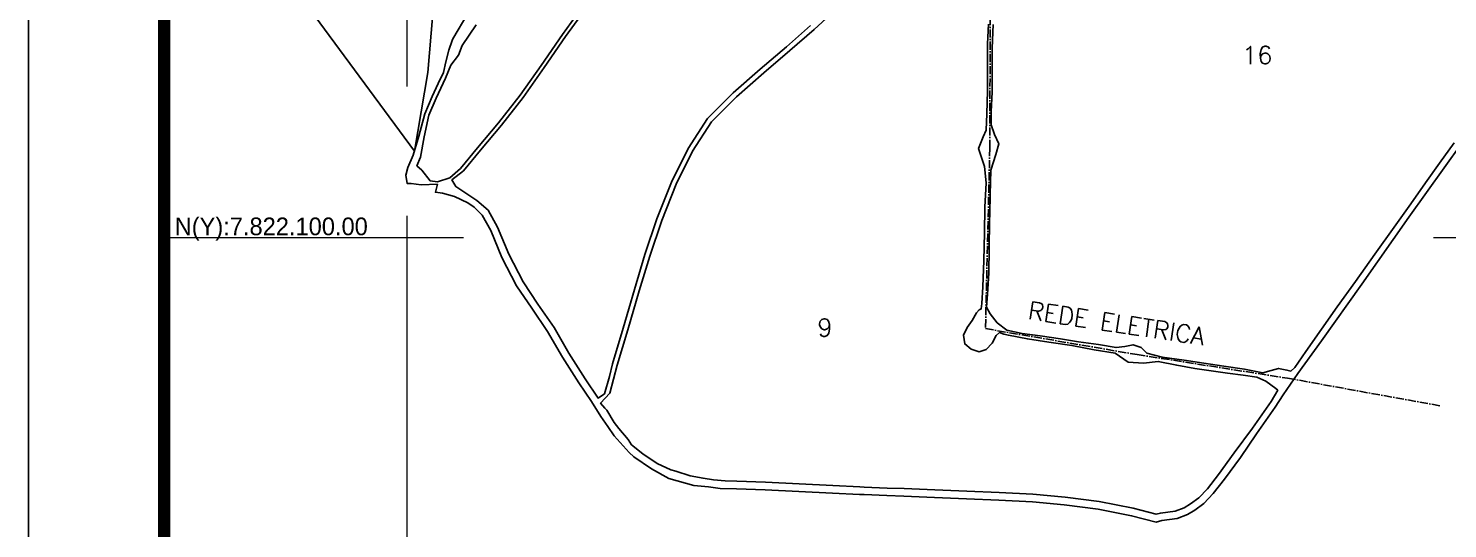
# Model space of a CAD drawing. Extents: x 725222 to 727322, y 7821032 to 7824002.
# Drawn here: x 725222 to 726265, y 7821886 to 7822254 of the extents above; entities that cross this region are included whole.
import ezdxf
from ezdxf.enums import TextEntityAlignment as Align

# ---------------------------------------------------------------- set-up
doc = ezdxf.new("R2010")
doc.units = 0
doc.header["$MEASUREMENT"] = 0
for name, pattern in [('CENTER2', [1.125, 0.75, -0.125, 0.125, -0.125]), ('CONTINUO', [0]), ('LIN0', [0])]:
    doc.linetypes.add(name, pattern=pattern)
for name, color, linetype, lineweight in [('0114001243', 1, 'Continuous', 25), ('MALHA', 8, 'Continuous', 9), ('TEXTO_DIVERSOS', 7, 'Continuous', 5)]:
    doc.layers.add(name, color=color, linetype=linetype, lineweight=lineweight)
for name, color, linetype in [('0114001243007', 5, 'Continuous'), ('0114001243008', 5, 'Continuous'), ('0114001243009', 5, 'Continuous'), ('0114001243016', 5, 'Continuous'), ('CERCA', 56, 'CONTINUO'), ('MARGEM', 7, 'CONTINUO'), ('REDE_DE_LUZ', 6, 'Continuous'), ('TEXTO_NUN_TAL', 7, 'Continuous')]:
    doc.layers.add(name, color=color, linetype=linetype)
doc.styles.add('Simplex', font='simplex.shx')

msp = doc.modelspace()

# ---------------------------------------------------------------- linework, layer by layer
at = {"layer": '0114001243'}
msp.add_lwpolyline([(725544.7, 7822264.7), (725533.8, 7822246), (725533.3, 7822244.7), (725530.9, 7822237.6), (725528.7, 7822229), (725527, 7822221.2), (725523, 7822213.1), (725518.5, 7822203.5), (725513.2, 7822190.8), (725508.8, 7822174.5), (725504.7, 7822160.6), (725500.7, 7822151.4), (725499.1, 7822145.7), (725500.3, 7822139.6), (725503.1, 7822139.7), (725510.4, 7822138.8), (725522.5, 7822139.1), (725521, 7822133.3), (725526.2, 7822132.6), (725535.1, 7822130.1), (725544.8, 7822125.6), (725549.4, 7822122.2), (725555.3, 7822116.4), (725561.7, 7822105.1), (725569.9, 7822085.3), (725580.7, 7822064.5), (725591.8, 7822048), (725603.5, 7822031), (725614.4, 7822012.2), (725626.5, 7821993.3), (725635.7, 7821979.5), (725642.6, 7821968.5), (725647.7, 7821961.3), (725652.5, 7821954.4), (725663.4, 7821942), (725667, 7821938.9), (725679.9, 7821930.2), (725692.7, 7821923), (725711.1, 7821917.8), (725721.8, 7821916.8), (725730.4, 7821915.6), (725742.5, 7821915.4), (725763.4, 7821914.7), (725788.3, 7821913.5), (725813, 7821912.3), (725832.9, 7821911.2), (725836.2, 7821911.2), (725852.9, 7821910.5), (725865.5, 7821910.1), (725887.9, 7821909.1), (725911.6, 7821908), (725935.3, 7821907.1), (725960, 7821905.9), (725983.4, 7821903.7), (726008.3, 7821900.5), (726032.9, 7821895.6), (726051.1, 7821891), (726055.2, 7821892.1), (726066.4, 7821893.5), (726074, 7821896.5), (726079.4, 7821899.6), (726086, 7821904.6), (726093, 7821911.9), (726101.3, 7821922.4), (726113, 7821938.5), (726124.9, 7821955.8), (726138.6, 7821975.4), (726144.4, 7821984.4), (726155.3, 7822000), (726155.3, 7822000), (726172.6, 7822024.1), (726202.2, 7822065.8), (726236.8, 7822114.9), (726301.9, 7822205.5)], dxfattribs=at)
at = {"layer": '0114001243007'}
msp.add_lwpolyline([(725630.4, 7822271.2), (725614.4, 7822249.2), (725598.7, 7822226.5), (725583.2, 7822204.6), (725567.4, 7822184.2), (725552, 7822165.9), (725539.5, 7822150.8), (725531.6, 7822143.8), (725522.5, 7822140.9), (725517, 7822141.7), (725510.9, 7822149.6), (725507.4, 7822152.8), (725510.1, 7822159), (725512.6, 7822174.1), (725516.2, 7822189.8), (725521.6, 7822202.5), (725528.3, 7822217), (725532.3, 7822226.6), (725538, 7822234.1), (725540.6, 7822241.1), (725550.9, 7822256.3)], dxfattribs=at)
at = {"layer": '0114001243008'}
msp.add_lwpolyline([(725632.6, 7822269.6), (725616.6, 7822247.6), (725600.9, 7822224.9), (725585.4, 7822203), (725569.6, 7822182.5), (725554.1, 7822164.2), (725541.6, 7822149.1), (725533.1, 7822142.3), (725536.1, 7822137.4), (725551.4, 7822127.2), (725559.7, 7822120), (725566.7, 7822107.5), (725575, 7822087.7), (725585.5, 7822067.4), (725596.4, 7822051.1), (725608.2, 7822033.9), (725619.1, 7822015.1), (725631.1, 7821996.3), (725640.6, 7821982.1), (725645.4, 7821985.3), (725649, 7821997.8), (725651.1, 7822007.3), (725659, 7822033.3), (725667.3, 7822061.9), (725675.1, 7822087.5), (725683.9, 7822113.7), (725694.5, 7822140.6), (725706.8, 7822165.3), (725721, 7822187.5), (725739.9, 7822206.2), (725759.9, 7822223.7), (725779.2, 7822240.1), (725796.8, 7822255.7)], dxfattribs=at)
at = {"layer": '0114001243009'}
msp.add_lwpolyline([(725817.2, 7822269.1), (725799.4, 7822252.9), (725781.7, 7822237.3), (725762.4, 7822220.9), (725742.5, 7822203.4), (725724, 7822185.1), (725710.1, 7822163.4), (725698, 7822139.1), (725687.4, 7822112.4), (725678.7, 7822086.4), (725670.9, 7822060.8), (725662.6, 7822032.2), (725654.7, 7822006.3), (725649.2, 7821985.7), (725642.4, 7821978.4), (725645.5, 7821974.6), (725647, 7821973.1), (725652.5, 7821964.2), (725655.9, 7821959.6), (725662.8, 7821951.7), (725665.2, 7821947.8), (725673.4, 7821941.2), (725684.1, 7821934.1), (725694.1, 7821929.3), (725697.7, 7821928.3), (725708.4, 7821924.9), (725717.8, 7821923.2), (725725.6, 7821922), (725734.1, 7821921.3), (725742.7, 7821921), (725763.7, 7821920.2), (725788.5, 7821919), (725813.2, 7821917.9), (725833.1, 7821916.8), (725836.3, 7821916.7), (725853.1, 7821916), (725865.7, 7821915.6), (725888.2, 7821914.7), (725911.9, 7821913.6), (725935.5, 7821912.6), (725960.4, 7821911.5), (725984, 7821909.2), (726009.2, 7821906), (726034.1, 7821901.1), (726051, 7821896.7), (726054.1, 7821897.6), (726065, 7821899), (726071.6, 7821901.5), (726076.3, 7821904.3), (726082.3, 7821908.7), (726088.8, 7821915.5), (726096.8, 7821925.8), (726108.5, 7821941.8), (726121.8, 7821960), (726135.6, 7821979.6), (726140.4, 7821987.8), (726139, 7821989), (726131.7, 7821994.5), (726125, 7821997.5), (726114.9, 7821998.9), (726103.4, 7822000.3), (726091.5, 7822002.1), (726079.5, 7822003.9), (726066.2, 7822006.2), (726052.5, 7822009), (726041.6, 7822007.6), (726030.5, 7822008.4), (726020.8, 7822015), (726005.5, 7822017.4), (725988.9, 7822020.7), (725972.1, 7822023.1), (725956.4, 7822025.5), (725942.4, 7822028.2), (725939, 7822029.1), (725935.9, 7822030.2), (725933.3, 7822028.1), (725930.4, 7822022.5), (725926, 7822017.7), (725920.8, 7822016.1), (725915, 7822017.9), (725910.2, 7822021.9), (725909.4, 7822028.2), (725912, 7822034), (725915.6, 7822039.1), (725918.9, 7822044.6), (725920.9, 7822046.8), (725922.4, 7822047.6), (725922.9, 7822051.5), (725923.6, 7822063.9), (725924.4, 7822083.1), (725924.7, 7822103.5), (725925.1, 7822122.4), (725925.9, 7822140.2), (725924.9, 7822152.3), (725920.4, 7822165.5), (725923.8, 7822174), (725926, 7822179), (725926.4, 7822190.9), (725926.9, 7822207.7), (725926.9, 7822224.8), (725926.9, 7822242.2), (725927.7, 7822256.7)], dxfattribs=at)
at = {"layer": '0114001243016'}
msp.add_lwpolyline([(725931.1, 7822256.6), (725930.5, 7822239), (725930.3, 7822221.2), (725930.4, 7822206.7), (725929.8, 7822192.6), (725929.8, 7822182.7), (725932.2, 7822175.7), (725935.3, 7822168.8), (725933.2, 7822160.9), (725929.4, 7822149.4), (725929, 7822131.7), (725928.7, 7822117.7), (725928.5, 7822111.9), (725928.3, 7822092.3), (725928, 7822073.9), (725926.9, 7822058.4), (725926.3, 7822048.8), (725928.9, 7822043.9), (725934.2, 7822037.4), (725941.2, 7822032), (725952.5, 7822029.6), (725965.8, 7822027.7), (725980.7, 7822025.5), (725994, 7822023.5), (726008.5, 7822021.4), (726021.5, 7822019.1), (726027.9, 7822020), (726034.1, 7822021.3), (726040.1, 7822019.2), (726044.1, 7822015.1), (726055.4, 7822012.1), (726071.6, 7822010), (726086.1, 7822007.7), (726100.8, 7822005.4), (726116, 7822003.3), (726129.5, 7822000.6), (726135.6, 7822002.2), (726141, 7822003.9), (726147.2, 7822002.6), (726150, 7822001.9), (726152.9, 7822004.5), (726161.1, 7822016.4), (726172.6, 7822032.7), (726184.2, 7822049), (726197.5, 7822067.6), (726211.9, 7822087.8), (726226.1, 7822107.6), (726238.4, 7822124.8), (726249.2, 7822140.1), (726259.5, 7822154.6), (726270.2, 7822169.5)], dxfattribs=at)
at = {"layer": 'CERCA', "ltscale": 20}
msp.add_lwpolyline([(725321.6, 7822848.8), (725324.3, 7822847.5), (725343.2, 7822852.2), (725439.8, 7822747.2), (725470.8, 7822694.5), (725492.1, 7822643.9), (725484.6, 7822615.4), (725509.7, 7822568.7), (725533.2, 7822474.8), (725523.4, 7822403), (725524, 7822322.6), (725515.5, 7822221.2), (725505.6, 7822163.4), (725321.6, 7822413)], dxfattribs=at)
at = {"layer": 'MALHA', "linetype": 'ByBlock'}
for points in [[(725500, 7822742.7), (725500, 7822211)], [(725500, 7822115.9), (725500, 7821600), (725500, 7821366.4)], [(725321.6, 7822100), (725500, 7822100), (725541.6, 7822100)], [(726254.9, 7822100), (726672.9, 7822100)]]:
    msp.add_lwpolyline(points, dxfattribs=at)
at = {"layer": 'MARGEM', "color": 174, "linetype": 'LIN0'}
msp.add_line((725221.6, 7821032), (725221.6, 7824002), dxfattribs=at)
msp.add_line((725221.6, 7821032), (725221.6, 7824002), dxfattribs=at)
at = {"layer": 'MARGEM', "color": 174, "linetype": 'LIN0', "flags": 128}
msp.add_lwpolyline([(727321.6, 7821032), (727321.6, 7824002), (725221.6, 7824002), (725221.6, 7821032)], close=True, dxfattribs=at)
at = {"layer": 'MARGEM', "color": 174, "linetype": 'LIN0', "const_width": 9.09, "flags": 128}
msp.add_lwpolyline([(727221.6, 7821366.4), (727221.6, 7823902), (725321.6, 7823902), (725321.6, 7821366.4)], close=True, dxfattribs=at)
at = {"layer": 'REDE_DE_LUZ', "linetype": 'CENTER2', "ltscale": 8}
msp.add_lwpolyline([(725949.1, 7823265.2), (725946.6, 7822954.7), (725941.7, 7822893.2), (725942.5, 7822830.9), (725938.4, 7822765.1), (725936.4, 7822653.5), (725934.4, 7822541.9), (725931.7, 7822415), (725929, 7822288.9), (725928.7, 7822165.9), (725925.5, 7822033.1), (726037, 7822014), (726147.5, 7821996.7), (726260.4, 7821976.3)], dxfattribs=at)

# ---------------------------------------------------------------- texts
at = {"layer": 'MALHA'}
msp.add_text('N(Y):7.822.100.00', height=13, dxfattribs=at).set_placement((725329.2, 7822097.8), align=Align.BOTTOM_LEFT)
at = {"layer": 'TEXTO_DIVERSOS', "linetype": 'Continuous', "style": 'Simplex'}
msp.add_text('REDE ELETRICA', height=13, rotation=351.444, dxfattribs=at).set_placement((725956.2, 7822040.3))
at = {"layer": 'TEXTO_NUN_TAL', "linetype": 'Continuous', "style": 'Simplex'}
for s, p in [('16', (726114.3, 7822227.4)), ('9', (725801.9, 7822027.3))]:
    msp.add_text(s, height=13, rotation=0.4225, dxfattribs=at).set_placement(p)

doc.saveas('drawing.dxf')
